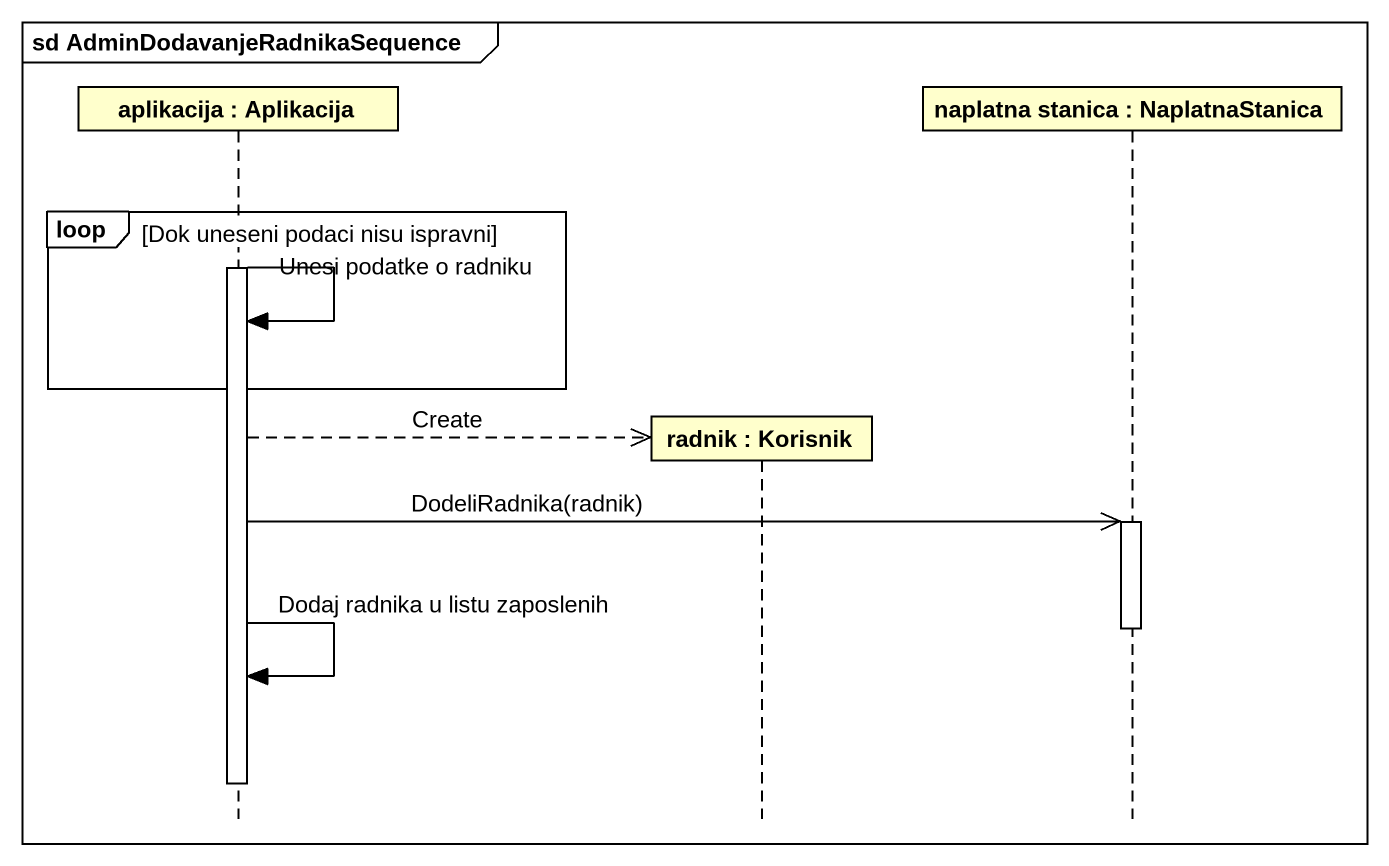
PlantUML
@startuml
mainframe sd AdminDodavanjeRadnikaSequence
hide footbox
participant "aplikacija : Aplikacija" as aplikacija
participant "radnik : Korisnik" as radnik
participant "naplatna stanica : NaplatnaStanica" as naplatna_stanica

loop Dok uneseni podaci nisu ispravni
  activate aplikacija
  aplikacija -> aplikacija : Unesi podatke o radniku
end
aplikacija -->> radnik ** : Create
aplikacija ->> naplatna_stanica : DodeliRadnika(radnik)
activate naplatna_stanica
deactivate naplatna_stanica
aplikacija -> aplikacija : Dodaj radnika u listu zaposlenih
deactivate aplikacija
@enduml
